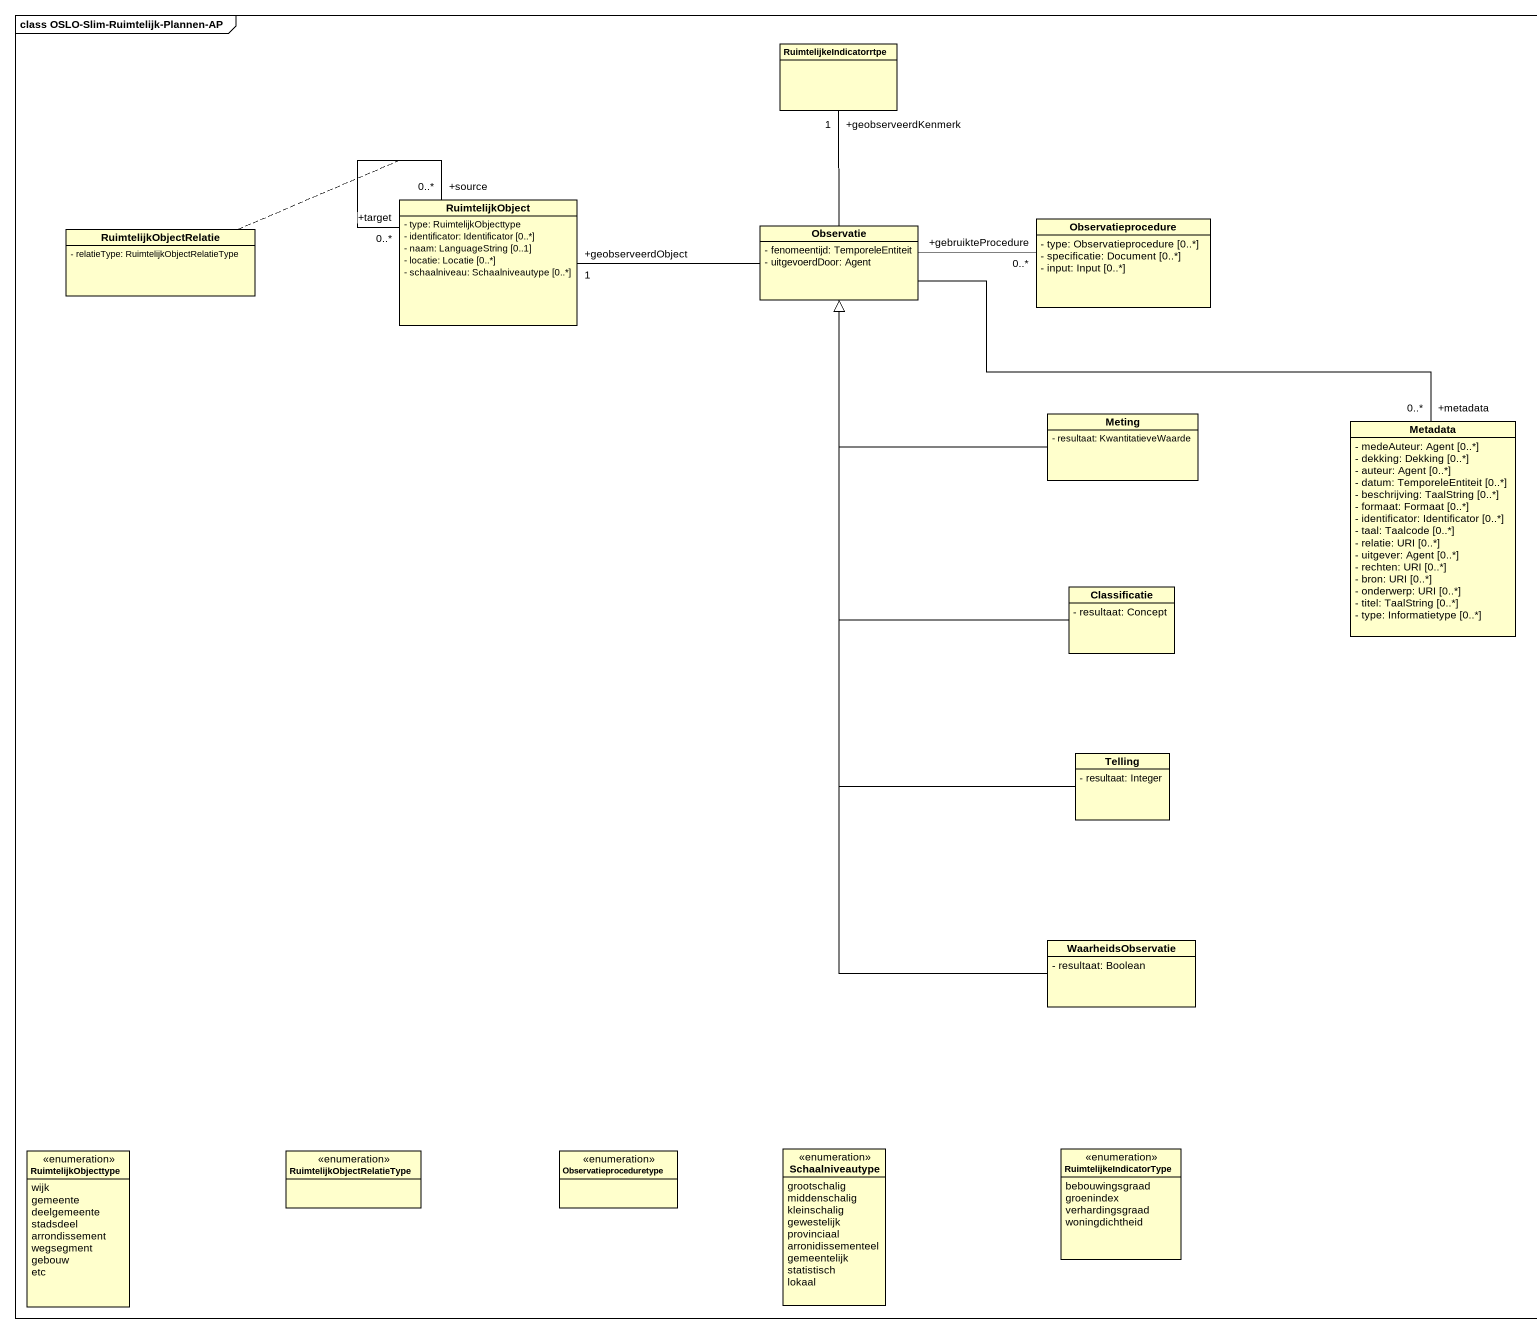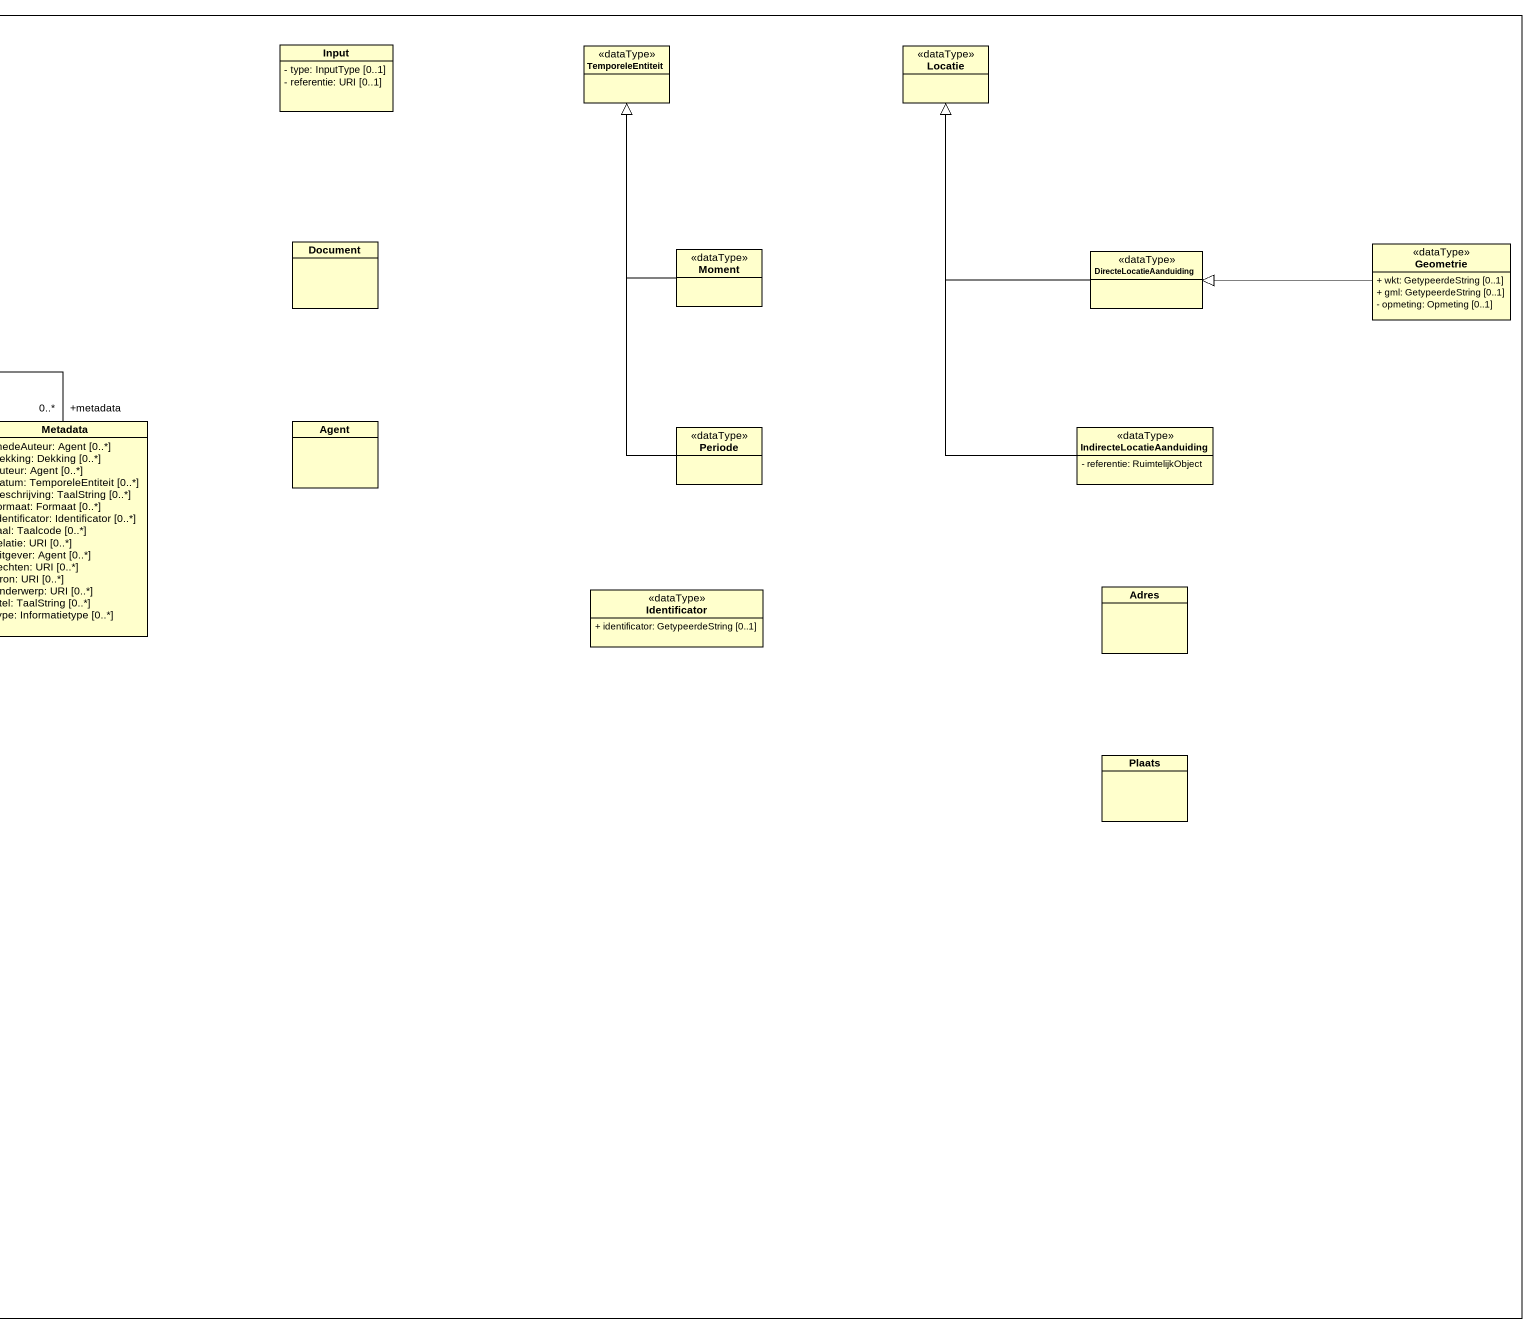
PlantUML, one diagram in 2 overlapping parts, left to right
@startuml
mainframe class OSLO-Slim-Ruimtelijk-Plannen-AP
hide circle
hide empty members
skinparam classAttributeIconSize 0
class RuimtelijkeIndicatorrtpe
class Input {
  - type: InputType [0..1]
  - referentie: URI [0..1]
}
class TemporeleEntiteit <<dataType>>
class Locatie <<dataType>>
class RuimtelijkObject {
  - type: RuimtelijkObjecttype
  - identificator: Identificator [0..*]
  - naam: LanguageString [0..1]
  - locatie: Locatie [0..*]
  - schaalniveau: Schaalniveautype [0..*]
}
class Observatie {
  - fenomeentijd: TemporeleEntiteit
  - uitgevoerdDoor: Agent
}
class Observatieprocedure {
  - type: Observatieprocedure [0..*]
  - specificatie: Document [0..*]
  - input: Input [0..*]
}
class RuimtelijkObjectRelatie {
  - relatieType: RuimtelijkObjectRelatieType
}
class Document
class Moment <<dataType>>
class DirecteLocatieAanduiding <<dataType>>
class Geometrie <<dataType>> {
  + wkt: GetypeerdeString [0..1]
  + gml: GetypeerdeString [0..1]
  - opmeting: Opmeting [0..1]
}
class Meting {
  - resultaat: KwantitatieveWaarde
}
class Metadata {
  - medeAuteur: Agent [0..*]
  - dekking: Dekking [0..*]
  - auteur: Agent [0..*]
  - datum: TemporeleEntiteit [0..*]
  - beschrijving: TaalString [0..*]
  - formaat: Formaat [0..*]
  - identificator: Identificator [0..*]
  - taal: Taalcode [0..*]
  - relatie: URI [0..*]
  - uitgever: Agent [0..*]
  - rechten: URI [0..*]
  - bron: URI [0..*]
  - onderwerp: URI [0..*]
  - titel: TaalString [0..*]
  - type: Informatietype [0..*]
}
class "Agent" as Agent_
class Periode <<dataType>>
class IndirecteLocatieAanduiding <<dataType>> {
  - referentie: RuimtelijkObject
}
class Classificatie {
  - resultaat: Concept
}
class Identificator <<dataType>> {
  + identificator: GetypeerdeString [0..1]
}
class Adres
class Telling {
  - resultaat: Integer
}
class Plaats
class WaarheidsObservatie {
  - resultaat: Boolean
}
enum RuimtelijkObjecttype {
  wijk
  gemeente
  deelgemeente
  stadsdeel
  arrondissement
  wegsegment
  gebouw
  etc
}
enum RuimtelijkObjectRelatieType
enum Observatieproceduretype
enum Schaalniveautype {
  grootschalig
  middenschalig
  kleinschalig
  gewestelijk
  provinciaal
  arronidissementeel
  gemeentelijk
  statistisch
  lokaal
}
enum RuimtelijkeIndicatorType {
  bebouwingsgraad
  groenindex
  verhardingsgraad
  woningdichtheid
}
RuimtelijkObject "+source\n0..*" -- "+target\n0..*" RuimtelijkObject
(RuimtelijkObject, RuimtelijkObject) .. RuimtelijkObjectRelatie
Observatie -up- "+geobserveerdKenmerk\n1" RuimtelijkeIndicatorrtpe
Observatie -left- "+geobserveerdObject\n1" RuimtelijkObject
Observatie -right- "+gebruikteProcedure\n0..*" Observatieprocedure
Observatie -right- "+metadata\n0..*" Metadata
Moment -up-|> TemporeleEntiteit
DirecteLocatieAanduiding -up-|> Locatie
Geometrie -left-|> DirecteLocatieAanduiding
Meting -up-|> Observatie
Periode -up-|> TemporeleEntiteit
IndirecteLocatieAanduiding -up-|> Locatie
Classificatie -up-|> Observatie
Telling -up-|> Observatie
WaarheidsObservatie -up-|> Observatie
@enduml
